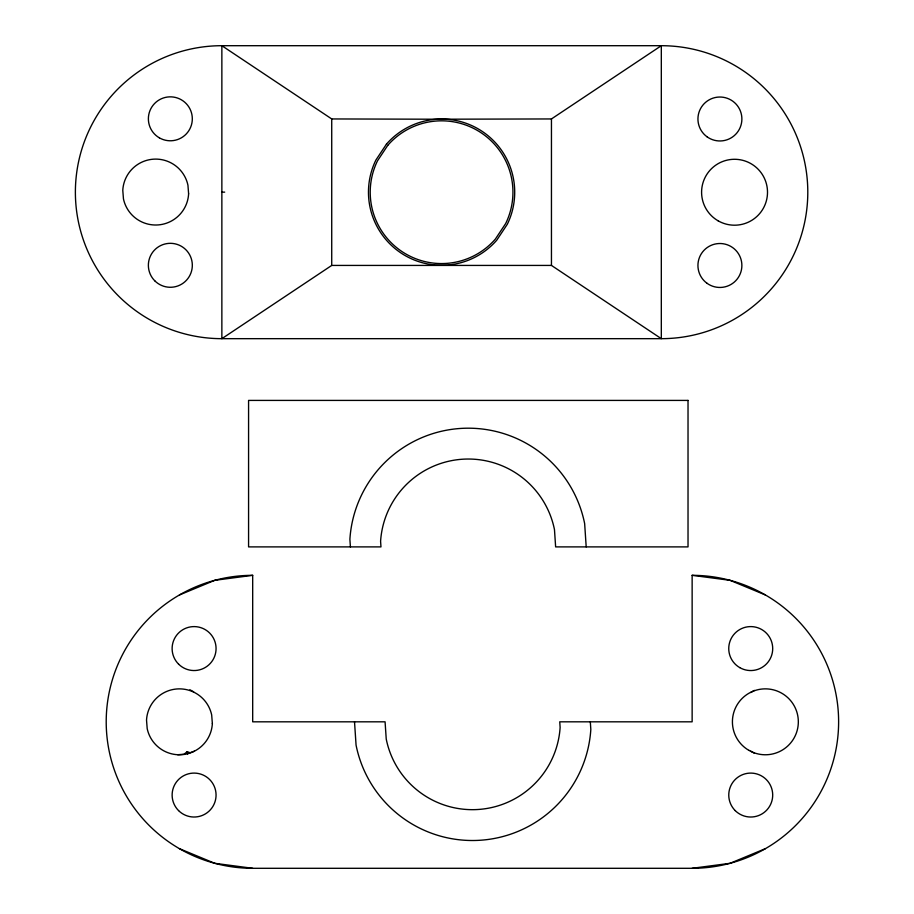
<?xml version="1.0" encoding="UTF-8"?>
<svg xmlns="http://www.w3.org/2000/svg" width="914" height="914" viewBox="0 0 914 914"><rect width="100%" height="100%" fill="white"/><g stroke="black" fill="none" stroke-linecap="round" stroke-linejoin="round"><path stroke-width="1.37" d="M194.396 751.182L190.032 752.736L187.221 751.651L184.034 754.233L177.716 754.724M331.725 265.426L221.862 338.671A146.48 146.48 0 0 1 75.382 192.18A146.48 146.48 0 0 1 221.862 45.7L661.313 45.7A146.48 146.48 0 0 1 807.793 192.18A146.48 146.48 0 0 1 661.313 338.671L221.862 338.671L221.862 45.7L331.725 118.946L436.572 119.22L551.45 118.946L661.313 45.7L661.313 338.671L551.45 265.426L331.725 265.426L331.725 118.946M750.725 692.515L754.416 690.39M179.441 594.957L214.779 580.321L252.687 575.329L252.687 721.82L385.08 721.82L386.234 739.049A87.893 87.893 0 0 0 560.122 727.475L559.745 721.82L692.138 721.82L692.138 575.329L730.046 580.321L765.384 594.957M765.384 848.672L730.046 863.307L692.138 868.3L252.687 868.3L214.779 863.307L179.441 848.672M221.862 192.18L224.695 192.134M189.906 689.762L193.631 691.829M750.725 751.114L754.416 753.239M187.221 751.651L187.61 754.13M586.194 546.892L584.652 523.619A118.649 118.649 0 0 0 349.891 539.26L350.405 546.892M590.307 721.82L590.821 729.452A118.649 118.649 0 0 1 356.06 745.081L354.518 721.82M551.45 118.946L551.45 265.426M252.687 868.3A146.48 146.48 0 0 1 106.207 721.82A146.48 146.48 0 0 1 252.687 575.329M692.138 575.329A146.48 146.48 0 0 1 838.618 721.82A146.48 146.48 0 0 1 692.138 868.3M386.451 144.149L375.894 160.053A73.131 73.131 0 0 0 496.725 240.222L507.281 224.318A73.131 73.131 0 0 0 386.451 144.149M387.787 145.315L377.493 160.83A71.349 71.349 0 0 0 495.388 239.057L505.682 223.53A71.349 71.349 0 0 0 387.787 145.315M688.025 400.412L248.574 400.412L248.574 546.892L380.967 546.892L380.59 541.237A87.893 87.893 0 0 1 554.478 529.652L555.632 546.892L688.025 546.892L688.025 400.412M188.615 193.791L187.941 185.211A32.961 32.961 0 0 0 122.784 190.329L123.459 198.909A32.961 32.961 0 0 0 188.615 193.791M212.356 723.545L211.682 714.976A32.961 32.961 0 0 0 146.526 720.083L147.2 728.664A32.961 32.961 0 0 0 212.356 723.545M178.561 664.112A21.97 21.97 0 0 0 215.316 654.264A21.97 21.97 0 0 0 188.41 627.347A21.97 21.97 0 0 0 178.561 664.112M735.199 810.592A21.97 21.97 0 0 0 771.953 800.744A21.97 21.97 0 0 0 745.047 773.838A21.97 21.97 0 0 0 735.199 810.592M739.746 667.608A21.97 21.97 0 0 0 772.707 648.574A21.97 21.97 0 0 0 739.746 629.54A21.97 21.97 0 0 0 739.746 667.608M748.897 750.36A32.961 32.961 0 0 0 798.333 721.82A32.961 32.961 0 0 0 748.897 693.269A32.961 32.961 0 0 0 748.897 750.36M178.561 810.592A21.97 21.97 0 0 0 215.316 800.744A21.97 21.97 0 0 0 188.41 773.838A21.97 21.97 0 0 0 178.561 810.592M159.367 137.843A21.97 21.97 0 0 0 192.317 118.82A21.97 21.97 0 0 0 159.367 99.786A21.97 21.97 0 0 0 159.367 137.843M154.809 280.838A21.97 21.97 0 0 0 191.574 270.99A21.97 21.97 0 0 0 164.657 244.072A21.97 21.97 0 0 0 154.809 280.838M706.945 136.734A21.97 21.97 0 0 0 741.757 121.356A21.97 21.97 0 0 0 711.023 98.906A21.97 21.97 0 0 0 706.945 136.734M707.07 283.317A21.97 21.97 0 0 0 741.768 267.676A21.97 21.97 0 0 0 710.875 245.455A21.97 21.97 0 0 0 707.07 283.317M718.073 220.788A32.961 32.961 0 0 0 767.509 192.237A32.961 32.961 0 0 0 718.073 163.697A32.961 32.961 0 0 0 718.073 220.788"/></g></svg>
